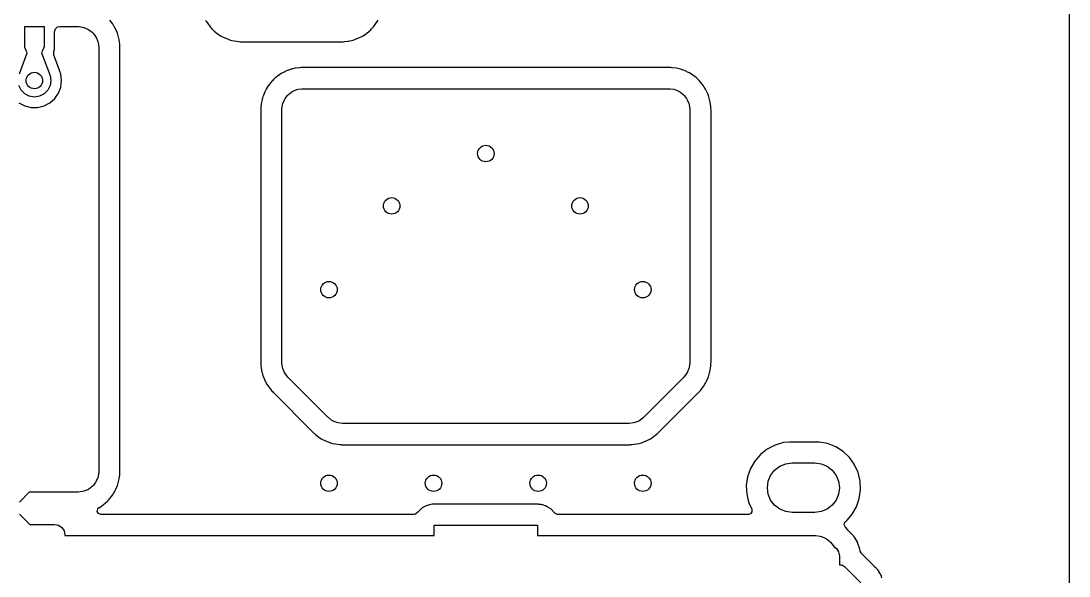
# Model space of a CAD drawing. Extents: x 106.8 to 191.4, y -142.2 to -57.6.
# Drawn here: x 165.91 to 191.36, y -119.32 to -105.85 of the extents above; entities that cross this region are included whole.
import ezdxf

# ---------------------------------------------------------------- set-up
doc = ezdxf.new("R2010")
doc.units = 0
doc.layers.add('BLACK', color=7, linetype='CONTINUOUS')

msp = doc.modelspace()

# ---------------------------------------------------------------- linework, layer by layer
at = {"layer": 'BLACK', "linetype": 'CONTINUOUS'}
for p, q in [((191.362, -85.1142), (191.362, -137.407)), ((168.133, -105.913), (168.073, -105.834)), ((170.396, -105.835), (170.409, -105.858)), ((170.409, -105.858), (170.447, -105.914)), ((174.534, -105.914), (174.571, -105.858)), ((174.571, -105.858), (174.588, -105.829)), ((166.004, -106.488), (166.004, -105.988)), ((166.004, -105.988), (166.474, -105.988)), ((166.474, -105.988), (166.474, -106.488)), ((166.729, -106.111), (166.749, -106.042)), ((166.729, -106.473), (166.729, -106.111)), ((166.749, -106.042), (166.802, -105.996)), ((166.802, -105.996), (166.855, -105.985)), ((166.855, -105.985), (167.288, -105.985)), ((167.288, -105.985), (167.304, -105.986)), ((167.304, -105.986), (167.323, -105.988)), ((167.323, -105.988), (167.411, -106)), ((167.411, -106), (167.443, -106.008)), ((167.443, -106.008), (167.535, -106.046)), ((167.535, -106.046), (167.563, -106.063)), ((167.563, -106.063), (167.642, -106.123)), ((168.134, -105.914), (168.133, -105.913)), ((168.162, -105.956), (168.134, -105.914)), ((168.171, -105.969), (168.162, -105.956)), ((168.187, -105.997), (168.171, -105.969)), ((168.217, -106.057), (168.187, -105.997)), ((168.255, -106.149), (168.217, -106.057)), ((170.447, -105.914), (170.448, -105.915)), ((170.448, -105.915), (170.448, -105.915)), ((170.448, -105.915), (170.506, -105.991)), ((170.506, -105.991), (170.507, -105.992)), ((170.507, -105.992), (170.508, -105.994)), ((170.508, -105.994), (170.508, -105.994)), ((170.508, -105.994), (170.551, -106.042)), ((170.551, -106.042), (170.551, -106.043)), ((170.551, -106.043), (170.575, -106.066)), ((170.575, -106.066), (170.576, -106.067)), ((170.576, -106.067), (170.576, -106.067)), ((170.576, -106.067), (170.624, -106.11)), ((170.624, -106.11), (170.624, -106.11)), ((170.624, -106.11), (170.625, -106.11)), ((170.625, -106.11), (170.626, -106.111)), ((170.626, -106.111), (170.626, -106.111)), ((170.626, -106.111), (170.688, -106.159)), ((174.277, -106.171), (174.356, -106.11)), ((174.356, -106.11), (174.406, -106.066)), ((174.406, -106.066), (174.429, -106.043)), ((174.429, -106.043), (174.474, -105.992)), ((174.474, -105.992), (174.534, -105.914)), ((167.642, -106.123), (167.665, -106.147)), ((167.665, -106.147), (167.726, -106.225)), ((167.726, -106.225), (167.742, -106.254)), ((167.742, -106.254), (167.78, -106.346)), ((167.78, -106.346), (167.789, -106.378)), ((168.276, -106.213), (168.255, -106.149)), ((168.285, -106.245), (168.276, -106.213)), ((168.298, -106.311), (168.285, -106.245)), ((168.298, -106.312), (168.298, -106.311)), ((168.312, -106.416), (168.298, -106.312)), ((170.688, -106.159), (170.704, -106.171)), ((170.704, -106.171), (170.76, -106.208)), ((170.76, -106.208), (170.788, -106.225)), ((170.788, -106.225), (170.849, -106.255)), ((170.849, -106.255), (170.941, -106.293)), ((170.941, -106.293), (171.004, -106.314)), ((171.004, -106.314), (171.036, -106.323)), ((171.036, -106.323), (171.102, -106.336)), ((171.102, -106.336), (171.207, -106.35)), ((171.207, -106.35), (171.209, -106.35)), ((171.209, -106.35), (171.21, -106.35)), ((171.21, -106.35), (171.242, -106.353)), ((171.242, -106.353), (171.244, -106.353)), ((171.244, -106.353), (171.259, -106.354)), ((171.259, -106.354), (171.26, -106.354)), ((171.26, -106.354), (171.292, -106.355)), ((171.292, -106.355), (171.294, -106.355)), ((171.294, -106.355), (173.689, -106.355)), ((173.689, -106.355), (173.69, -106.355)), ((173.69, -106.355), (173.722, -106.354)), ((173.722, -106.354), (173.724, -106.354)), ((173.724, -106.354), (173.739, -106.353)), ((173.739, -106.353), (173.74, -106.353)), ((173.74, -106.353), (173.772, -106.35)), ((173.772, -106.35), (173.774, -106.35)), ((173.774, -106.35), (173.873, -106.337)), ((173.873, -106.337), (173.879, -106.336)), ((173.879, -106.336), (173.945, -106.323)), ((173.945, -106.323), (173.977, -106.314)), ((173.977, -106.314), (174.04, -106.293)), ((174.04, -106.293), (174.132, -106.255)), ((174.132, -106.255), (174.192, -106.225)), ((174.192, -106.225), (174.221, -106.208)), ((174.221, -106.208), (174.277, -106.171)), ((165.874, -107.132), (166.065, -106.621)), ((166.007, -106.488), (166.004, -106.488)), ((166.007, -106.495), (166.007, -106.488)), ((166.065, -106.621), (166.007, -106.495)), ((166.471, -106.495), (166.413, -106.621)), ((166.413, -106.621), (166.605, -107.132)), ((166.474, -106.488), (166.471, -106.488)), ((166.471, -106.488), (166.472, -106.491)), ((166.472, -106.491), (166.471, -106.495)), ((166.708, -106.612), (166.71, -106.608)), ((166.713, -106.683), (166.708, -106.612)), ((166.71, -106.608), (166.714, -106.584)), ((166.714, -106.584), (166.719, -106.568)), ((166.719, -106.568), (166.723, -106.555)), ((166.723, -106.555), (166.724, -106.55)), ((166.724, -106.55), (166.73, -106.506)), ((166.73, -106.494), (166.729, -106.473)), ((166.731, -106.499), (166.73, -106.494)), ((166.73, -106.506), (166.731, -106.499)), ((167.789, -106.378), (167.803, -106.484)), ((167.803, -106.484), (167.804, -106.501)), ((167.804, -106.501), (167.804, -116.771)), ((168.312, -106.417), (168.312, -106.416)), ((168.315, -106.449), (168.312, -106.417)), ((168.315, -106.451), (168.315, -106.449)), ((168.316, -106.466), (168.315, -106.451)), ((168.317, -106.467), (168.316, -106.466)), ((168.318, -106.499), (168.317, -106.467)), ((168.318, -106.501), (168.318, -106.499)), ((168.318, -108.01), (168.318, -106.501)), ((166.848, -107.041), (166.713, -106.683)), ((166.605, -107.132), (166.604, -107.141)), ((166.85, -107.052), (166.848, -107.041)), ((166.848, -107.041), (166.848, -107.041)), ((166.856, -107.077), (166.85, -107.052)), ((166.879, -107.138), (166.856, -107.077)), ((166.898, -107.296), (166.879, -107.138)), ((172.232, -107.127), (172.179, -107.163)), ((172.233, -107.126), (172.232, -107.127)), ((172.232, -107.127), (172.232, -107.127)), ((172.234, -107.126), (172.233, -107.126)), ((172.26, -107.111), (172.234, -107.126)), ((172.234, -107.126), (172.234, -107.126)), ((172.262, -107.11), (172.26, -107.111)), ((172.26, -107.111), (172.26, -107.111)), ((172.263, -107.109), (172.262, -107.11)), ((172.321, -107.081), (172.263, -107.109)), ((172.263, -107.109), (172.263, -107.109)), ((172.322, -107.08), (172.321, -107.081)), ((172.321, -107.081), (172.321, -107.081)), ((172.323, -107.08), (172.322, -107.08)), ((172.412, -107.043), (172.323, -107.08)), ((172.323, -107.08), (172.323, -107.08)), ((172.414, -107.042), (172.412, -107.043)), ((172.412, -107.043), (172.412, -107.043)), ((172.415, -107.042), (172.414, -107.042)), ((172.476, -107.021), (172.415, -107.042)), ((172.415, -107.042), (172.415, -107.042)), ((172.477, -107.02), (172.476, -107.021)), ((172.476, -107.021), (172.476, -107.021)), ((172.479, -107.02), (172.477, -107.02)), ((172.508, -107.012), (172.479, -107.02)), ((172.479, -107.02), (172.479, -107.02)), ((172.509, -107.012), (172.508, -107.012)), ((172.508, -107.012), (172.508, -107.012)), ((172.511, -107.012), (172.509, -107.012)), ((172.574, -106.999), (172.511, -107.012)), ((172.511, -107.012), (172.511, -107.012)), ((172.575, -106.999), (172.574, -106.999)), ((172.574, -106.999), (172.574, -106.999)), ((172.576, -106.999), (172.575, -106.999)), ((172.68, -106.985), (172.576, -106.999)), ((172.576, -106.999), (172.576, -106.999)), ((172.682, -106.985), (172.68, -106.985)), ((172.714, -106.982), (172.682, -106.985)), ((172.715, -106.981), (172.714, -106.982)), ((172.73, -106.98), (172.715, -106.981)), ((172.732, -106.98), (172.73, -106.98)), ((172.764, -106.979), (172.732, -106.98)), ((172.765, -106.979), (172.764, -106.979)), ((181.637, -106.979), (172.765, -106.979)), ((181.639, -106.979), (181.637, -106.979)), ((181.671, -106.98), (181.639, -106.979)), ((181.672, -106.98), (181.671, -106.98)), ((181.687, -106.981), (181.672, -106.98)), ((181.689, -106.981), (181.687, -106.981)), ((181.721, -106.985), (181.689, -106.981)), ((181.722, -106.985), (181.721, -106.985)), ((181.828, -106.999), (181.722, -106.985)), ((181.829, -106.999), (181.828, -106.999)), ((181.828, -106.999), (181.828, -106.999)), ((181.831, -106.999), (181.829, -106.999)), ((181.894, -107.012), (181.831, -106.999)), ((181.831, -106.999), (181.831, -106.999)), ((181.895, -107.012), (181.894, -107.012)), ((181.894, -107.012), (181.894, -107.012)), ((181.927, -107.02), (181.895, -107.012)), ((181.928, -107.021), (181.927, -107.02)), ((181.989, -107.042), (181.928, -107.021)), ((181.928, -107.021), (181.928, -107.021)), ((181.99, -107.042), (181.989, -107.042)), ((181.989, -107.042), (181.989, -107.042)), ((181.992, -107.043), (181.99, -107.042)), ((182.081, -107.08), (181.992, -107.043)), ((181.992, -107.043), (181.992, -107.043)), ((182.082, -107.08), (182.081, -107.08)), ((182.081, -107.08), (182.081, -107.08)), ((182.084, -107.081), (182.082, -107.08)), ((182.141, -107.109), (182.084, -107.081)), ((182.084, -107.081), (182.084, -107.081)), ((182.143, -107.11), (182.141, -107.109)), ((182.141, -107.109), (182.141, -107.109)), ((182.144, -107.111), (182.143, -107.11)), ((182.17, -107.126), (182.144, -107.111)), ((182.144, -107.111), (182.144, -107.111)), ((182.171, -107.126), (182.17, -107.126)), ((182.227, -107.164), (182.171, -107.126)), ((166.604, -107.141), (166.604, -107.141)), ((166.604, -107.141), (166.62, -107.172)), ((166.62, -107.172), (166.639, -107.296)), ((166.639, -107.296), (166.62, -107.419)), ((166.879, -107.453), (166.898, -107.296)), ((171.98, -107.343), (171.921, -107.42)), ((171.981, -107.341), (171.98, -107.342)), ((171.98, -107.342), (171.98, -107.343)), ((171.98, -107.343), (171.98, -107.343)), ((172.024, -107.293), (171.981, -107.341)), ((171.981, -107.341), (171.981, -107.341)), ((172.025, -107.292), (172.024, -107.293)), ((172.024, -107.293), (172.024, -107.293)), ((172.026, -107.291), (172.025, -107.292)), ((172.047, -107.269), (172.026, -107.291)), ((172.026, -107.291), (172.026, -107.291)), ((172.048, -107.268), (172.047, -107.269)), ((172.047, -107.269), (172.047, -107.269)), ((172.049, -107.267), (172.048, -107.268)), ((172.097, -107.225), (172.049, -107.267)), ((172.049, -107.267), (172.049, -107.267)), ((172.098, -107.224), (172.097, -107.225)), ((172.097, -107.225), (172.097, -107.225)), ((172.1, -107.223), (172.098, -107.224)), ((172.176, -107.164), (172.1, -107.223)), ((172.1, -107.223), (172.1, -107.223)), ((172.177, -107.164), (172.176, -107.164)), ((172.176, -107.164), (172.176, -107.164)), ((172.179, -107.163), (172.177, -107.164)), ((172.179, -107.163), (172.179, -107.163)), ((182.228, -107.164), (182.227, -107.164)), ((182.305, -107.223), (182.228, -107.164)), ((182.228, -107.164), (182.228, -107.164)), ((182.306, -107.224), (182.305, -107.223)), ((182.305, -107.223), (182.305, -107.223)), ((182.307, -107.225), (182.306, -107.224)), ((182.355, -107.267), (182.307, -107.225)), ((182.307, -107.225), (182.307, -107.225)), ((182.356, -107.268), (182.355, -107.267)), ((182.355, -107.267), (182.355, -107.267)), ((182.38, -107.292), (182.356, -107.268)), ((182.424, -107.342), (182.38, -107.292)), ((182.484, -107.421), (182.424, -107.342)), ((165.915, -107.531), (165.859, -107.419)), ((166.004, -107.619), (165.915, -107.531)), ((166.115, -107.676), (166.004, -107.619)), ((166.474, -107.619), (166.363, -107.676)), ((166.563, -107.531), (166.474, -107.619)), ((166.62, -107.419), (166.563, -107.531)), ((166.733, -107.733), (166.823, -107.602)), ((166.823, -107.602), (166.879, -107.453)), ((171.836, -107.567), (171.799, -107.656)), ((171.866, -107.505), (171.836, -107.566)), ((171.836, -107.566), (171.836, -107.567)), ((171.836, -107.567), (171.836, -107.567)), ((171.867, -107.504), (171.866, -107.505)), ((171.882, -107.478), (171.867, -107.504)), ((171.867, -107.504), (171.867, -107.504)), ((171.883, -107.477), (171.882, -107.478)), ((171.882, -107.478), (171.882, -107.478)), ((171.919, -107.422), (171.883, -107.476)), ((171.883, -107.476), (171.883, -107.476)), ((171.883, -107.476), (171.883, -107.477)), ((171.92, -107.421), (171.919, -107.422)), ((171.919, -107.422), (171.919, -107.422)), ((171.921, -107.42), (171.92, -107.421)), ((171.921, -107.42), (171.921, -107.42)), ((172.388, -107.655), (172.411, -107.631)), ((172.411, -107.631), (172.49, -107.571)), ((172.49, -107.571), (172.518, -107.555)), ((172.518, -107.555), (172.61, -107.516)), ((172.61, -107.516), (172.642, -107.508)), ((172.642, -107.508), (172.733, -107.496)), ((172.733, -107.496), (172.749, -107.494)), ((172.749, -107.494), (172.765, -107.493)), ((172.765, -107.493), (181.639, -107.493)), ((181.639, -107.493), (181.655, -107.494)), ((181.655, -107.494), (181.674, -107.496)), ((181.674, -107.496), (181.762, -107.508)), ((181.762, -107.508), (181.794, -107.516)), ((181.794, -107.516), (181.886, -107.555)), ((181.886, -107.555), (181.914, -107.571)), ((181.914, -107.571), (181.993, -107.631)), ((181.993, -107.631), (182.016, -107.655)), ((182.485, -107.422), (182.484, -107.421)), ((182.506, -107.454), (182.485, -107.422)), ((182.522, -107.477), (182.506, -107.454)), ((182.538, -107.505), (182.522, -107.477)), ((182.568, -107.566), (182.538, -107.505)), ((182.568, -107.567), (182.568, -107.566)), ((182.598, -107.638), (182.568, -107.567)), ((182.606, -107.657), (182.598, -107.638)), ((165.865, -107.838), (166.005, -107.912)), ((166.239, -107.696), (166.115, -107.676)), ((166.363, -107.676), (166.239, -107.696)), ((166.473, -107.912), (166.614, -107.838)), ((166.614, -107.838), (166.733, -107.733)), ((171.755, -107.82), (171.741, -107.926)), ((171.768, -107.754), (171.755, -107.817)), ((171.755, -107.817), (171.755, -107.817)), ((171.755, -107.817), (171.755, -107.819)), ((171.755, -107.819), (171.755, -107.82)), ((171.755, -107.82), (171.755, -107.82)), ((171.769, -107.751), (171.768, -107.753)), ((171.768, -107.753), (171.768, -107.754)), ((171.768, -107.754), (171.768, -107.754)), ((171.776, -107.723), (171.769, -107.751)), ((171.769, -107.751), (171.769, -107.751)), ((171.777, -107.721), (171.776, -107.722)), ((171.776, -107.722), (171.776, -107.723)), ((171.798, -107.659), (171.777, -107.72)), ((171.777, -107.72), (171.777, -107.72)), ((171.777, -107.72), (171.777, -107.721)), ((171.799, -107.656), (171.798, -107.657)), ((171.798, -107.657), (171.798, -107.659)), ((171.798, -107.659), (171.798, -107.659)), ((171.799, -107.656), (171.799, -107.656)), ((172.25, -107.991), (172.264, -107.886)), ((172.264, -107.886), (172.273, -107.854)), ((172.273, -107.854), (172.311, -107.762)), ((172.311, -107.762), (172.327, -107.734)), ((172.327, -107.734), (172.388, -107.655)), ((182.016, -107.655), (182.077, -107.734)), ((182.077, -107.734), (182.093, -107.762)), ((182.093, -107.762), (182.131, -107.854)), ((182.131, -107.854), (182.14, -107.886)), ((182.14, -107.886), (182.154, -107.993)), ((182.627, -107.721), (182.606, -107.657)), ((182.636, -107.753), (182.627, -107.721)), ((182.649, -107.819), (182.636, -107.753)), ((182.649, -107.82), (182.649, -107.819)), ((182.663, -107.924), (182.649, -107.82)), ((166.005, -107.912), (166.16, -107.95)), ((166.16, -107.95), (166.16, -107.95)), ((166.16, -107.95), (166.319, -107.95)), ((166.319, -107.95), (166.473, -107.912)), ((166.319, -107.95), (166.319, -107.95)), ((168.318, -116.77), (168.318, -108.01)), ((171.737, -107.977), (171.736, -108.009)), ((171.736, -108.009), (171.736, -108.01)), ((171.736, -108.01), (171.736, -114.132)), ((171.738, -107.96), (171.737, -107.975)), ((171.737, -107.975), (171.737, -107.977)), ((171.741, -107.927), (171.738, -107.959)), ((171.738, -107.959), (171.738, -107.96)), ((171.741, -107.926), (171.741, -107.927)), ((172.249, -108.009), (172.25, -107.993)), ((172.249, -114.132), (172.249, -108.009)), ((172.25, -107.993), (172.25, -107.991)), ((182.154, -107.993), (182.155, -108.009)), ((182.155, -108.009), (182.155, -114.132)), ((182.663, -107.926), (182.663, -107.924)), ((182.666, -107.958), (182.663, -107.926)), ((182.666, -107.959), (182.666, -107.958)), ((182.667, -107.974), (182.666, -107.959)), ((182.668, -107.975), (182.667, -107.974)), ((182.669, -108.008), (182.668, -107.975)), ((182.669, -108.009), (182.669, -108.008)), ((182.669, -114.131), (182.669, -108.009)), ((171.736, -114.132), (171.736, -114.134)), ((171.736, -114.134), (171.737, -114.166)), ((171.737, -114.166), (171.737, -114.167)), ((171.737, -114.167), (171.738, -114.182)), ((171.738, -114.182), (171.738, -114.184)), ((171.738, -114.184), (171.741, -114.216)), ((171.741, -114.216), (171.741, -114.217)), ((171.741, -114.217), (171.755, -114.321)), ((172.25, -114.149), (172.249, -114.132)), ((172.264, -114.255), (172.25, -114.149)), ((172.273, -114.287), (172.264, -114.255)), ((182.14, -114.255), (182.131, -114.287)), ((182.154, -114.149), (182.14, -114.255)), ((182.155, -114.132), (182.154, -114.149)), ((182.649, -114.322), (182.663, -114.216)), ((182.663, -114.214), (182.666, -114.182)), ((182.663, -114.216), (182.663, -114.214)), ((182.663, -114.216), (182.663, -114.216)), ((182.666, -114.182), (182.667, -114.181)), ((182.667, -114.181), (182.668, -114.166)), ((182.668, -114.164), (182.669, -114.132)), ((182.668, -114.166), (182.668, -114.164)), ((182.669, -114.132), (182.669, -114.131)), ((171.755, -114.321), (171.755, -114.321)), ((171.755, -114.321), (171.755, -114.322)), ((171.755, -114.322), (171.755, -114.324)), ((171.755, -114.324), (171.755, -114.324)), ((171.755, -114.324), (171.766, -114.378)), ((171.766, -114.378), (171.768, -114.388)), ((171.768, -114.388), (171.777, -114.42)), ((171.777, -114.42), (171.777, -114.421)), ((171.777, -114.421), (171.777, -114.421)), ((171.777, -114.421), (171.798, -114.482)), ((171.798, -114.482), (171.798, -114.482)), ((171.798, -114.482), (171.798, -114.484)), ((171.798, -114.484), (171.799, -114.485)), ((171.799, -114.485), (171.799, -114.485)), ((171.799, -114.485), (171.836, -114.574)), ((172.311, -114.379), (172.273, -114.287)), ((172.327, -114.408), (172.311, -114.379)), ((172.393, -114.493), (172.327, -114.408)), ((172.404, -114.505), (172.393, -114.493)), ((173.364, -115.466), (172.404, -114.505)), ((182, -114.505), (181.04, -115.466)), ((182.011, -114.493), (182, -114.505)), ((182.077, -114.408), (182.011, -114.493)), ((182.093, -114.379), (182.077, -114.408)), ((182.131, -114.287), (182.093, -114.379)), ((182.568, -114.576), (182.606, -114.484)), ((182.606, -114.484), (182.627, -114.42)), ((182.627, -114.42), (182.636, -114.388)), ((182.636, -114.388), (182.649, -114.322)), ((171.836, -114.574), (171.836, -114.574)), ((171.836, -114.574), (171.836, -114.576)), ((171.836, -114.576), (171.837, -114.577)), ((171.837, -114.577), (171.837, -114.577)), ((171.837, -114.577), (171.842, -114.587)), ((171.842, -114.587), (171.866, -114.636)), ((171.866, -114.636), (171.867, -114.637)), ((171.867, -114.637), (171.867, -114.637)), ((171.867, -114.637), (171.876, -114.653)), ((171.876, -114.653), (171.883, -114.664)), ((171.883, -114.664), (171.92, -114.72)), ((171.92, -114.72), (171.921, -114.721)), ((171.921, -114.721), (171.921, -114.721)), ((171.921, -114.721), (171.985, -114.806)), ((182.42, -114.805), (182.483, -114.721)), ((182.483, -114.721), (182.484, -114.72)), ((182.484, -114.72), (182.522, -114.664)), ((182.522, -114.664), (182.538, -114.636)), ((182.538, -114.636), (182.568, -114.576)), ((171.985, -114.806), (171.986, -114.807)), ((171.986, -114.807), (172.007, -114.832)), ((172.007, -114.832), (172.008, -114.833)), ((172.008, -114.833), (172.018, -114.844)), ((172.018, -114.844), (172.019, -114.845)), ((172.019, -114.845), (172.041, -114.869)), ((172.041, -114.869), (172.042, -114.87)), ((172.042, -114.87), (173.001, -115.829)), ((181.404, -115.828), (182.364, -114.869)), ((182.364, -114.869), (182.365, -114.867)), ((182.365, -114.867), (182.387, -114.844)), ((182.387, -114.843), (182.397, -114.832)), ((182.387, -114.844), (182.387, -114.843)), ((182.397, -114.832), (182.398, -114.831)), ((182.398, -114.831), (182.419, -114.806)), ((182.419, -114.806), (182.42, -114.805)), ((173.377, -115.477), (173.364, -115.466)), ((173.462, -115.543), (173.377, -115.477)), ((181.027, -115.477), (180.942, -115.543)), ((181.04, -115.466), (181.027, -115.477)), ((173.491, -115.559), (173.462, -115.543)), ((173.583, -115.597), (173.491, -115.559)), ((173.614, -115.606), (173.583, -115.597)), ((173.721, -115.62), (173.614, -115.606)), ((173.738, -115.621), (173.721, -115.62)), ((180.666, -115.621), (173.738, -115.621)), ((180.683, -115.62), (180.666, -115.621)), ((180.79, -115.606), (180.683, -115.62)), ((180.821, -115.597), (180.79, -115.606)), ((180.913, -115.559), (180.821, -115.597)), ((180.942, -115.543), (180.913, -115.559)), ((173.001, -115.829), (173.002, -115.83)), ((173.002, -115.83), (173.026, -115.852)), ((173.026, -115.852), (173.027, -115.853)), ((173.027, -115.853), (173.038, -115.863)), ((173.038, -115.863), (173.039, -115.864)), ((173.039, -115.864), (173.064, -115.884)), ((173.064, -115.884), (173.065, -115.885)), ((173.065, -115.885), (173.149, -115.949)), ((173.149, -115.949), (173.15, -115.95)), ((173.15, -115.95), (173.206, -115.987)), ((173.206, -115.987), (173.234, -116.004)), ((173.234, -116.004), (173.294, -116.034)), ((173.294, -116.034), (173.386, -116.072)), ((181.018, -116.072), (181.11, -116.034)), ((181.11, -116.034), (181.17, -116.004)), ((181.17, -116.004), (181.199, -115.987)), ((181.199, -115.987), (181.254, -115.95)), ((181.254, -115.95), (181.34, -115.884)), ((181.34, -115.884), (181.34, -115.884)), ((181.34, -115.884), (181.341, -115.884)), ((181.341, -115.884), (181.366, -115.863)), ((181.366, -115.863), (181.367, -115.862)), ((181.367, -115.862), (181.378, -115.852)), ((181.378, -115.852), (181.379, -115.851)), ((181.379, -115.851), (181.403, -115.829)), ((181.403, -115.829), (181.404, -115.828)), ((173.386, -116.072), (173.45, -116.093)), ((173.45, -116.093), (173.482, -116.102)), ((173.482, -116.102), (173.547, -116.115)), ((173.547, -116.115), (173.653, -116.129)), ((173.653, -116.129), (173.654, -116.129)), ((173.654, -116.129), (173.656, -116.129)), ((173.656, -116.129), (173.688, -116.132)), ((173.688, -116.132), (173.689, -116.132)), ((173.689, -116.132), (173.704, -116.133)), ((173.704, -116.133), (173.706, -116.133)), ((173.706, -116.133), (173.738, -116.134)), ((173.738, -116.134), (173.739, -116.134)), ((173.739, -116.134), (180.666, -116.134)), ((180.666, -116.134), (180.668, -116.134)), ((180.668, -116.134), (180.7, -116.133)), ((180.7, -116.133), (180.701, -116.133)), ((180.701, -116.133), (180.716, -116.132)), ((180.716, -116.132), (180.718, -116.132)), ((180.718, -116.132), (180.75, -116.129)), ((180.75, -116.129), (180.751, -116.129)), ((180.751, -116.129), (180.851, -116.116)), ((180.851, -116.116), (180.857, -116.115)), ((180.857, -116.115), (180.923, -116.102)), ((180.923, -116.102), (180.954, -116.093)), ((180.954, -116.093), (181.018, -116.072)), ((184.035, -116.24), (183.869, -116.371)), ((184.223, -116.143), (184.035, -116.24)), ((184.426, -116.083), (184.223, -116.143)), ((184.582, -116.068), (184.426, -116.083)), ((184.584, -116.068), (184.582, -116.068)), ((184.582, -116.068), (184.582, -116.068)), ((185.293, -116.068), (184.584, -116.068)), ((185.501, -116.108), (185.293, -116.068)), ((185.697, -116.187), (185.501, -116.108)), ((185.875, -116.301), (185.697, -116.187)), ((185.697, -116.187), (185.697, -116.187)), ((183.73, -116.531), (183.624, -116.714)), ((183.869, -116.371), (183.73, -116.531)), ((186.029, -116.447), (185.875, -116.301)), ((186.125, -116.582), (186.029, -116.447)), ((167.803, -116.788), (167.789, -116.895)), ((167.804, -116.771), (167.803, -116.788)), ((168.316, -116.82), (168.317, -116.805)), ((168.317, -116.803), (168.318, -116.771)), ((168.317, -116.805), (168.317, -116.803)), ((168.318, -116.771), (168.318, -116.77)), ((183.624, -116.714), (183.555, -116.914)), ((184.117, -116.877), (184.213, -116.752)), ((184.213, -116.752), (184.337, -116.657)), ((184.337, -116.657), (184.482, -116.597)), ((184.482, -116.597), (184.637, -116.577)), ((184.637, -116.577), (185.187, -116.577)), ((185.187, -116.577), (185.342, -116.597)), ((185.342, -116.597), (185.487, -116.657)), ((185.487, -116.657), (185.611, -116.752)), ((185.611, -116.752), (185.707, -116.877)), ((186.151, -116.62), (186.125, -116.582)), ((186.239, -116.812), (186.151, -116.62)), ((167.726, -117.047), (167.665, -117.126)), ((167.742, -117.018), (167.726, -117.047)), ((167.78, -116.926), (167.742, -117.018)), ((167.789, -116.895), (167.78, -116.926)), ((168.255, -117.123), (168.276, -117.059)), ((168.276, -117.059), (168.285, -117.028)), ((168.285, -117.028), (168.298, -116.962)), ((168.298, -116.962), (168.312, -116.855)), ((168.312, -116.853), (168.315, -116.821)), ((168.312, -116.855), (168.312, -116.853)), ((168.315, -116.821), (168.316, -116.82)), ((183.555, -116.914), (183.525, -117.124)), ((184.037, -117.177), (184.058, -117.021)), ((184.058, -117.021), (184.117, -116.877)), ((185.707, -116.877), (185.767, -117.021)), ((185.767, -117.021), (185.787, -117.177)), ((186.289, -117.018), (186.239, -116.812)), ((186.299, -117.23), (186.289, -117.018)), ((166.115, -117.288), (165.877, -117.526)), ((167.288, -117.288), (166.115, -117.288)), ((167.304, -117.287), (167.288, -117.288)), ((167.411, -117.272), (167.304, -117.287)), ((167.443, -117.264), (167.411, -117.272)), ((167.535, -117.226), (167.443, -117.264)), ((167.563, -117.209), (167.535, -117.226)), ((167.642, -117.149), (167.563, -117.209)), ((167.665, -117.126), (167.642, -117.149)), ((168.133, -117.359), (168.171, -117.304)), ((168.171, -117.304), (168.187, -117.275)), ((168.187, -117.275), (168.217, -117.215)), ((168.217, -117.215), (168.255, -117.123)), ((183.525, -117.124), (183.535, -117.335)), ((184.058, -117.332), (184.037, -117.177)), ((185.787, -117.177), (185.767, -117.332)), ((186.269, -117.439), (186.299, -117.23)), ((167.876, -117.617), (167.955, -117.556)), ((167.955, -117.556), (168.005, -117.512)), ((168.005, -117.512), (168.029, -117.489)), ((168.029, -117.489), (168.073, -117.438)), ((168.073, -117.438), (168.133, -117.359)), ((183.535, -117.335), (183.572, -117.488)), ((183.572, -117.488), (183.585, -117.541)), ((183.585, -117.541), (183.658, -117.701)), ((184.117, -117.477), (184.058, -117.332)), ((184.213, -117.601), (184.117, -117.477)), ((185.707, -117.477), (185.611, -117.601)), ((185.767, -117.332), (185.707, -117.477)), ((186.2, -117.639), (186.269, -117.439)), ((165.877, -117.818), (166.127, -118.069)), ((167.765, -117.752), (167.776, -117.693)), ((167.795, -117.805), (167.765, -117.752)), ((167.776, -117.693), (167.808, -117.661)), ((167.852, -117.825), (167.795, -117.805)), ((167.808, -117.661), (167.813, -117.658)), ((167.813, -117.658), (167.82, -117.654)), ((167.82, -117.654), (167.876, -117.617)), ((175.465, -117.825), (167.852, -117.825)), ((175.494, -117.82), (175.465, -117.825)), ((175.54, -117.782), (175.494, -117.82)), ((175.548, -117.768), (175.54, -117.782)), ((175.655, -117.669), (175.548, -117.768)), ((175.75, -117.617), (175.655, -117.669)), ((175.752, -117.616), (175.75, -117.617)), ((175.75, -117.617), (175.75, -117.617)), ((175.755, -117.615), (175.752, -117.616)), ((175.756, -117.615), (175.755, -117.615)), ((175.833, -117.595), (175.756, -117.615)), ((175.897, -117.578), (175.833, -117.595)), ((175.9, -117.578), (175.897, -117.578)), ((175.897, -117.578), (175.897, -117.578)), ((175.897, -117.578), (175.897, -117.578)), ((175.91, -117.579), (175.9, -117.578)), ((175.921, -117.579), (175.91, -117.579)), ((175.927, -117.576), (175.921, -117.579)), ((175.953, -117.576), (175.927, -117.576)), ((178.451, -117.576), (175.953, -117.576)), ((178.453, -117.576), (178.451, -117.576)), ((178.472, -117.576), (178.453, -117.576)), ((178.453, -117.576), (178.453, -117.576)), ((178.48, -117.58), (178.472, -117.576)), ((178.49, -117.581), (178.48, -117.58)), ((178.5, -117.582), (178.49, -117.581)), ((178.543, -117.584), (178.5, -117.582)), ((178.572, -117.592), (178.543, -117.584)), ((178.584, -117.595), (178.572, -117.592)), ((178.598, -117.597), (178.584, -117.595)), ((178.645, -117.613), (178.598, -117.597)), ((178.648, -117.614), (178.645, -117.613)), ((178.645, -117.613), (178.645, -117.613)), ((178.649, -117.615), (178.648, -117.614)), ((178.65, -117.615), (178.649, -117.615)), ((178.651, -117.616), (178.65, -117.615)), ((178.65, -117.615), (178.65, -117.615)), ((178.653, -117.616), (178.651, -117.616)), ((178.651, -117.616), (178.651, -117.616)), ((178.691, -117.639), (178.653, -117.616)), ((178.778, -117.691), (178.691, -117.639)), ((178.877, -117.797), (178.778, -117.691)), ((178.778, -117.691), (178.778, -117.691)), ((178.885, -117.805), (178.877, -117.797)), ((178.942, -117.825), (178.885, -117.805)), ((183.578, -117.825), (178.942, -117.825)), ((183.628, -117.81), (183.578, -117.825)), ((183.663, -117.761), (183.628, -117.81)), ((183.658, -117.701), (183.663, -117.761)), ((184.337, -117.696), (184.213, -117.601)), ((184.482, -117.756), (184.337, -117.696)), ((184.637, -117.777), (184.482, -117.756)), ((185.187, -117.777), (184.637, -117.777)), ((185.342, -117.756), (185.187, -117.777)), ((185.487, -117.696), (185.342, -117.756)), ((185.611, -117.601), (185.487, -117.696)), ((186.071, -117.85), (186.094, -117.823)), ((186.094, -117.823), (186.2, -117.639)), ((166.127, -118.069), (166.73, -118.069)), ((166.73, -118.069), (166.826, -118.088)), ((185.902, -118.075), (185.918, -118.017)), ((185.928, -118.13), (185.902, -118.075)), ((185.918, -118.017), (185.935, -117.998)), ((185.935, -117.998), (185.956, -117.983)), ((185.956, -117.983), (185.971, -117.964)), ((185.971, -117.964), (186.071, -117.85)), ((166.826, -118.088), (166.907, -118.142)), ((166.907, -118.142), (166.961, -118.223)), ((166.961, -118.223), (166.98, -118.319)), ((166.98, -118.319), (166.98, -118.339)), ((175.947, -118.095), (175.949, -118.091)), ((175.947, -118.339), (175.947, -118.095)), ((175.949, -118.091), (175.952, -118.09)), ((175.952, -118.09), (178.452, -118.09)), ((178.452, -118.09), (178.456, -118.091)), ((178.456, -118.091), (178.457, -118.095)), ((178.457, -118.095), (178.457, -118.339)), ((185.936, -118.137), (185.928, -118.13)), ((185.98, -118.188), (185.936, -118.137)), ((185.981, -118.189), (185.98, -118.188)), ((186.005, -118.221), (185.981, -118.189)), ((185.981, -118.189), (185.981, -118.189)), ((186.012, -118.229), (186.005, -118.221)), ((186.136, -118.353), (186.012, -118.229)), ((166.98, -118.339), (171.006, -118.339)), ((171.006, -118.339), (175.947, -118.339)), ((178.457, -118.339), (185.195, -118.339)), ((185.195, -118.339), (185.211, -118.34)), ((185.211, -118.34), (185.318, -118.354)), ((185.318, -118.354), (185.35, -118.362)), ((185.35, -118.362), (185.442, -118.4)), ((185.442, -118.4), (185.47, -118.417)), ((185.47, -118.417), (185.549, -118.477)), ((185.549, -118.477), (185.572, -118.501)), ((185.572, -118.501), (185.633, -118.579)), ((185.633, -118.579), (185.648, -118.606)), ((186.222, -118.493), (186.136, -118.353)), ((186.229, -118.504), (186.222, -118.493)), ((186.285, -118.672), (186.229, -118.504)), ((185.648, -118.606), (185.714, -118.65)), ((185.714, -118.65), (185.768, -118.731)), ((185.768, -118.731), (185.787, -118.827)), ((185.787, -118.827), (185.787, -119.05)), ((186.286, -118.685), (186.285, -118.672)), ((186.289, -118.714), (186.286, -118.685)), ((186.289, -118.715), (186.289, -118.714)), ((186.311, -118.758), (186.289, -118.715)), ((186.31, -118.759), (186.311, -118.758)), ((186.316, -118.769), (186.31, -118.759)), ((186.328, -118.784), (186.316, -118.769)), ((186.644, -119.1), (186.328, -118.784)), ((185.787, -119.05), (185.822, -119.05)), ((185.822, -119.05), (185.845, -119.053)), ((185.845, -119.053), (185.849, -119.053)), ((185.849, -119.053), (185.852, -119.054)), ((185.852, -119.054), (185.858, -119.055)), ((185.858, -119.055), (185.884, -119.072)), ((185.884, -119.072), (185.912, -119.087)), ((185.912, -119.087), (186.309, -119.484)), ((186.65, -119.106), (186.644, -119.1)), ((186.686, -119.135), (186.65, -119.106)), ((186.7, -119.154), (186.686, -119.135)), ((186.686, -119.135), (186.686, -119.135)), ((186.709, -119.164), (186.7, -119.154)), ((186.725, -119.181), (186.709, -119.164)), ((186.749, -119.221), (186.725, -119.181)), ((186.753, -119.228), (186.749, -119.221)), ((186.78, -119.265), (186.753, -119.228)), ((186.789, -119.287), (186.78, -119.265)), ((186.795, -119.299), (186.789, -119.287)), ((186.807, -119.319), (186.795, -119.299)), ((186.807, -119.32), (186.807, -119.319)), ((186.82, -119.364), (186.807, -119.32))]:
    msp.add_line(p, q, dxfattribs=at)
at = {"layer": 'BLACK'}
for centre in [(166.239, -107.296), (177.202, -109.068), (174.916, -110.338), (179.488, -110.338), (173.392, -112.37), (181.012, -112.37), (173.392, -117.069), (175.932, -117.069), (178.472, -117.069), (181.012, -117.069)]:
    msp.add_circle(centre, 0.2, dxfattribs=at)

doc.saveas('drawing.dxf')
